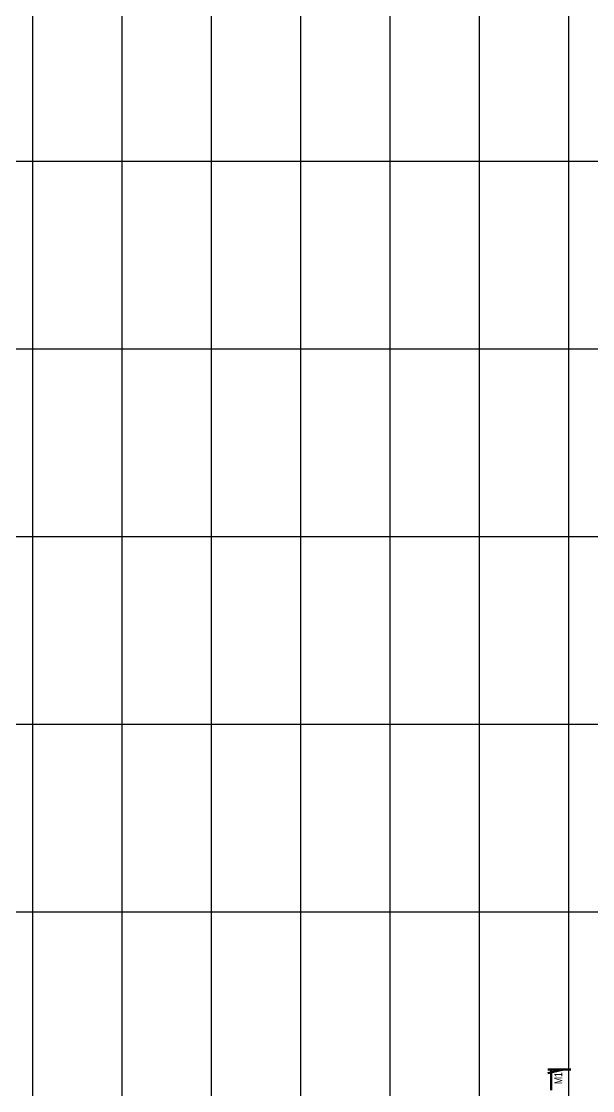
# Model space of a CAD drawing. Header units: inches. Extents: x -5298 to 11252, y 8210 to 22495.
# Drawn here: x 8361 to 9214, y 13207 to 14803 of the extents above; entities that cross this region are included whole.
import ezdxf

# ---------------------------------------------------------------- set-up
doc = ezdxf.new("R2010")
doc.units = ezdxf.units.IN
doc.header["$LTSCALE"] = 55
doc.header["$MEASUREMENT"] = 0
doc.layers.add('BEAM', color=3, linetype='Continuous')
doc.layers.add('W', color=1, linetype='Continuous', lineweight=50)
doc.styles.add('AD', font='oron')

msp = doc.modelspace()

# ---------------------------------------------------------------- linework, layer by layer
at = {"layer": 'BEAM', "color": 5}
for p, q in [((8377.438, 11513.244), (8377.438, 18236.017)), ((8510.932, 11513.244), (8510.932, 18236.017)), ((8644.426, 11513.244), (8644.426, 18236.017)), ((8777.92, 11513.244), (8777.92, 18236.017)), ((8911.414, 11513.244), (8911.414, 18236.017)), ((9044.908, 11513.244), (9044.908, 18236.017)), ((9178.402, 11513.244), (9178.402, 18236.017)), ((7576.475, 14594.515), (10780.328, 14594.515)), ((7576.475, 14314.399), (10780.328, 14314.399)), ((7576.475, 14034.284), (10780.328, 14034.284)), ((7576.475, 13754.168), (10780.328, 13754.168)), ((7576.475, 13474.053), (10780.328, 13474.053))]:
    msp.add_line(p, q, dxfattribs=at)
at = {"layer": 'W'}
for p, q in [((9170.374, 13238.504, 0), (9146.703, 13232.911, 0)), ((9146.703, 13238.504, 0), (9170.374, 13238.504, 0))]:
    msp.add_line(p, q, dxfattribs=at)
at = {"layer": 'W', "elevation": 0}
msp.add_lwpolyline([(9152.114, 13207.835), (9152.114, 13238.504), (9181.08, 13238.504)], dxfattribs=at)

# ---------------------------------------------------------------- texts
at = {"layer": 'W', "style": 'AD', "width": 0.8}
msp.add_text('M1', height=11.9529, rotation=90, dxfattribs=at).set_placement((9168.591, 13216.527, 0))

doc.saveas('drawing.dxf')
